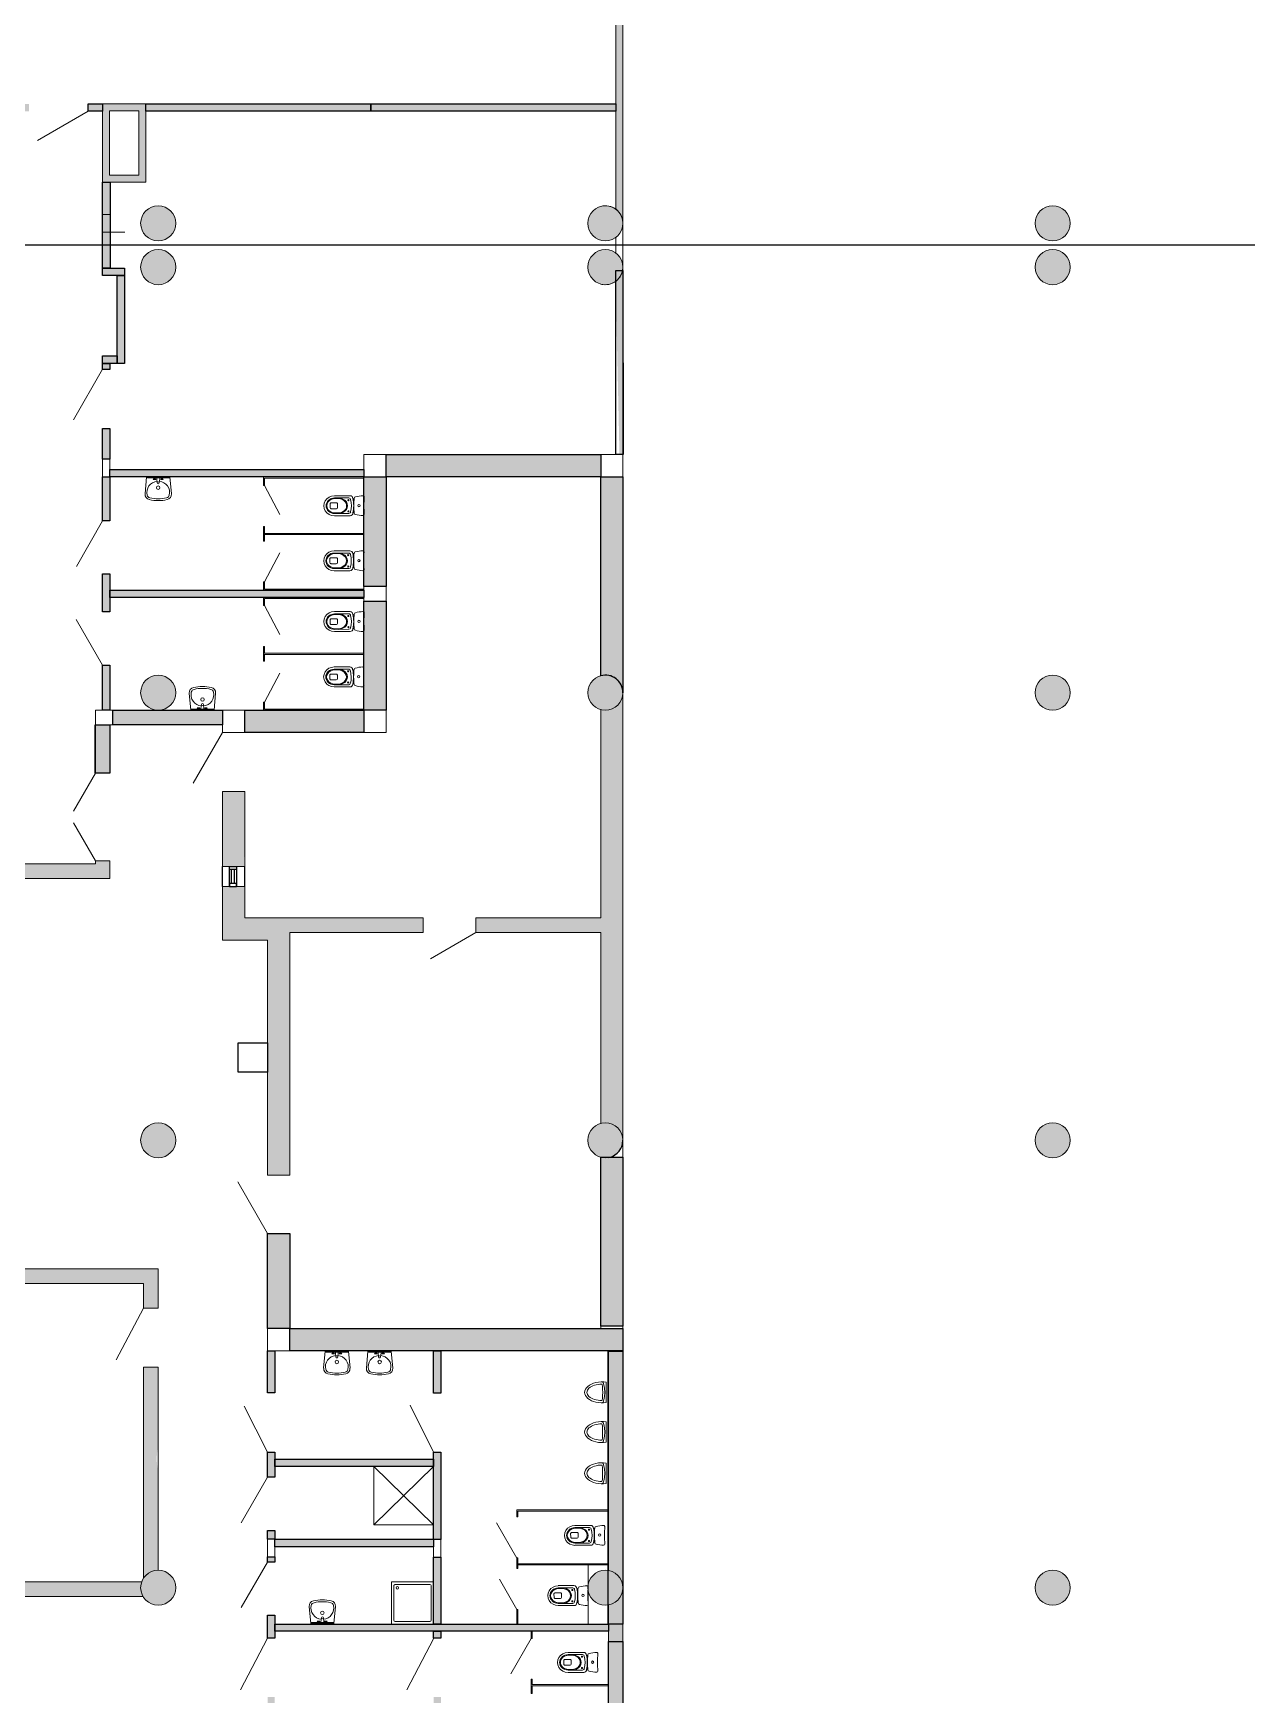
# Model space of a CAD drawing. Header units: millimetres. Extents: x 72919 to 485785, y -53256 to 338519.
# Drawn here: x 168133 to 188890, y 144661 to 173064 of the extents above; entities that cross this region are included whole.
import ezdxf

# ---------------------------------------------------------------- set-up
doc = ezdxf.new("R2010")
doc.units = ezdxf.units.MM
doc.linetypes.add('CONTI', pattern=[0])
doc.layers.add('1', color=7, linetype='Continuous')
for name, color, linetype, lineweight in [('door', 177, 'Continuous', 9), ('equipments', 137, 'CONTI', 20), ('wall', 5, 'Continuous', 40)]:
    doc.layers.add(name, color=color, linetype=linetype, lineweight=lineweight)

# ---------------------------------------------------------------- blocks, each defined once
blk = doc.blocks.new('пренпее')
at = {"layer": 'equipments'}
for p, q in [((-370214, -1782523), (-370482, -1782523)), ((-370214, -1782561), (-370462, -1782561)), ((-370229, -1782571), (-370278, -1782571)), ((-370214, -1782827), (-370463, -1782826)), ((-370229, -1782817), (-370278, -1782817)), ((-370269, -1782724), (-370269, -1782664)), ((-370249, -1782644), (-370160, -1782644)), ((-370249, -1782744), (-370161, -1782744)), ((-370141, -1782724), (-370140, -1782664)), ((-370214, -1782864), (-370483, -1782864))]:
    blk.add_line(p, q, dxfattribs=at)
for centre, radius in [((-370635, -1782690), 20), ((-370454, -1782790), 10), ((-370453, -1782597), 10)]:
    blk.add_circle(centre, radius, dxfattribs=at)
for centre, radius, start, end in [((-373897, -1782689), 3177, 357.2325, 2.6453), ((-370703, -1782543), 20, 89.9389, 179.9389), ((-370721, -1783066), 543, 74.2418, 88.1438), ((-370577, -1782566), 23.8, 8.4054, 81.4725), ((-371863, -1782691), 1316, 354.2712, 5.6067), ((-370541, -1782564), 12.3, 173.1661, 332.2117), ((-369976, -1782694), 568, 167.4216, 192.454), ((-370482, -1782571), 47.9, 89.9389, 179.1236), ((-370462, -1782591), 30, 89.9389, 179.9389), ((-370704, -1782843), 20, 179.9389, 269.9389), ((-370720, -1782320), 543, 271.7341, 285.6361), ((-370577, -1782819), 23.8, 278.4054, 351.4725), ((-370542, -1782821), 12.2, 24.5514, 187.3037), ((-370483, -1782816), 47.9, 179.9389, 269.9389), ((-370097, -1782694), 408, 165.0277, 194.8502), ((-370463, -1782796), 30, 179.9389, 269.9389), ((-370249, -1782664), 20, 89.9389, 179.9389), ((-370249, -1782724), 20, 179.9389, 269.9389), ((-370161, -1782724), 20, 269.9389, 359.9389), ((-370160, -1782664), 20, 359.9389, 89.9389)]:
    blk.add_arc(centre, radius, start, end, dxfattribs=at)
for centre, major_axis, ratio, start_param, end_param in [((-370282, -1782694), (158, 0), 0.838996, 1.570796, 4.712389), ((-370278, -1782694), (146, 0), 0.838114, 1.570796, 4.712389), ((-370229, -1782694), (146, 0), 0.838114, 4.712389, 7.853982), ((-370214, -1782694), (180, 0), 0.945693, 4.712389, 7.853982), ((-370214, -1782694), (143, 0), 0.925942, -1.570796, 1.570796)]:
    blk.add_ellipse(centre, major_axis=major_axis, ratio=ratio, start_param=start_param, end_param=end_param, dxfattribs=at)
blk = doc.blocks.new('цукенгш')
at = {"layer": 'equipments'}
for p, q in [((-371910, -1780247), (-371910, -1780840)), ((-371295, -1780226), (-371888, -1780226)), ((-371274, -1780840), (-371274, -1780247)), ((-371888, -1780861), (-371295, -1780861))]:
    blk.add_line(p, q, dxfattribs=at)
blk.add_lwpolyline([(-371952, -1780184), (-371952, -1780904), (-371232, -1780904), (-371232, -1780184)], close=True, dxfattribs=at)
blk.add_circle((-371334, -1780802), 21.2, dxfattribs=at)
for centre, start, end in [((-371888, -1780247), 90.0001, 180.0001), ((-371295, -1780247), 0.0001, 90.0001), ((-371888, -1780840), 180.0001, 270.0001), ((-371295, -1780840), 270.0001, 0.0001)]:
    blk.add_arc(centre, 21.2, start, end, dxfattribs=at)
blk = doc.blocks.new('A$C232F247D')
at = {"lineweight": 0, "extrusion": (-7.70758e-17, -5.61416e-17, -1)}
blk.add_line((3, 173), (3, -176), dxfattribs=at)
for major_axis, ratio, start_param, end_param in [((296, 0), 0.607083, 1.317881, 4.965305), ((257, 0), 0.54742, 1.570796, 4.712389)]:
    blk.add_ellipse((-71, -2), major_axis=major_axis, ratio=ratio, start_param=start_param, end_param=end_param, dxfattribs=at)
at = {"lineweight": 0}
for major_axis, ratio in [((0, 180), 0.270009), ((0, 143), 0.084246)]:
    blk.add_ellipse((-71, -2), major_axis=major_axis, ratio=ratio, start_param=3.141593, end_param=6.283185, dxfattribs=at)
blk = doc.blocks.new('ваааа')
at = {"layer": 'equipments'}
for p, q in [((-369642, -1782120), (-369672, -1782444)), ((-369201, -1782120), (-369642, -1782120)), ((-369621, -1782139), (-369642, -1782120)), ((-369221, -1782139), (-369201, -1782120)), ((-369201, -1782120), (-369171, -1782444)), ((-369450, -1782139), (-369621, -1782139)), ((-369518, -1782170), (-369493, -1782145)), ((-369518, -1782170), (-369468, -1782170)), ((-369468, -1782170), (-369493, -1782145)), ((-369450, -1782139), (-369450, -1782154)), ((-369421, -1782139), (-369450, -1782139)), ((-369450, -1782154), (-369439, -1782231)), ((-369421, -1782139), (-369393, -1782139)), ((-369393, -1782154), (-369402, -1782231)), ((-369393, -1782139), (-369221, -1782139)), ((-369393, -1782139), (-369393, -1782154)), ((-369378, -1782170), (-369353, -1782145)), ((-369328, -1782170), (-369378, -1782170)), ((-369328, -1782170), (-369353, -1782145))]:
    blk.add_line(p, q, dxfattribs=at)
blk.add_circle((-369421, -1782231), 18.6, dxfattribs=at)
for centre, radius, start, end in [((-369572, -1782453), 100, 174.8668, 259.4494), ((-369425, -1782416), 213, 94.8865, 193.5636), ((-369421, -1782326), 33.3, 89.9999, 269.9999), ((-369421, -1782326), 33.3, 269.9999, 89.9999), ((-369418, -1782416), 213, 346.4205, 84.8429), ((-369271, -1782453), 100, 280.5504, 5.133), ((-369568, -1782454), 65, 190.4709, 259.3154), ((-369421, -1781831), 740, 256.7936, 269.992), ((-369418, -1781846), 691, 256.4574, 269.7643), ((-369424, -1781846), 691, 270.2355, 283.5424), ((-369421, -1781831), 740, 270.0079, 283.2062), ((-369274, -1782454), 65, 280.6844, 349.5289)]:
    blk.add_arc(centre, radius, start, end, dxfattribs=at)

msp = doc.modelspace()

# ---------------------------------------------------------------- hatches: boundary and pattern name
at = {"ltscale": 500, "true_color": 0x000000}
h = msp.add_hatch(color=18, dxfattribs=at)
h.dxf.hatch_style = 1
h.paths.add_polyline_path([(174421.23757, 174589.89857), (174421.23757, 174464.89857), (177920.43379, 174464.89857), (177920.43379, 174589.89857)])
h.paths.add_polyline_path([(185570.43379, 174464.89857), (185570.43379, 176789.99944, -0.1078592265), (185445.43379, 176817.28164), (185445.43379, 174589.89857), (177920.43379, 174589.89857), (177920.43379, 174464.89857), (178095.43379, 174464.89857), (178095.43379, 170058.6693, -0.2415313611), (178220.43379, 169814.99944), (178220.43379, 174464.89857)])
h = msp.add_hatch(color=18, dxfattribs=at)
h.dxf.hatch_style = 1
h.paths.add_polyline_path([(167120.43379, 171854.99944), (168060.43379, 171854.99944), (168060.43379, 171729.99944), (167120.43379, 171729.99944)])
h.paths.add_polyline_path([(169070.43379, 171854.99944), (169320.43379, 171854.99944), (169320.43379, 171729.99944), (169070.43379, 171729.99944)])
h.paths.add_polyline_path([(170060.69529, 171854.99944), (173910.37406, 171854.99944), (173910.37406, 171729.99944), (170060.69529, 171729.99944)])
h.paths.add_polyline_path([(173910.37406, 171854.37183), (178095.43379, 171854.37183), (178095.43379, 171729.99944), (173910.37406, 171729.99944)])
h = msp.add_hatch(color=18, dxfattribs=at)
h.dxf.hatch_style = 1
h.paths.add_polyline_path([(170060.43379, 171854.99944), (170060.43379, 170514.99944), (169320.43379, 170514.99944), (169320.43379, 171854.99944)])
h.paths.add_polyline_path([(169440.43379, 170634.99944), (169440.43379, 171734.99944), (169940.43379, 171734.99944), (169940.43379, 170634.99944)], flags=16)
h = msp.add_hatch(color=18, dxfattribs=at)
h.dxf.hatch_style = 1
h.paths.add_polyline_path([(169320.43379, 170514.99944), (169450.43379, 170514.99944), (169450.43379, 169049.99944), (169320.43379, 169049.99944)])
h = msp.add_hatch(color=18, dxfattribs=at)
h.dxf.hatch_style = 1
edge = h.paths.add_edge_path()
edge.add_arc((170270.43379, 169814.99944), 300, 9, 369)
h = msp.add_hatch(color=18, dxfattribs=at)
h.dxf.hatch_style = 1
edge = h.paths.add_edge_path()
edge.add_arc((177920.43379, 169814.99944), 300, 9, 369)
h = msp.add_hatch(color=18, dxfattribs=at)
h.dxf.hatch_style = 1
edge = h.paths.add_edge_path()
edge.add_arc((185570.43379, 169814.99944), 300, 9, 369)
h = msp.add_hatch(color=18, dxfattribs=at)
h.dxf.hatch_style = 1
edge = h.paths.add_edge_path()
edge.add_arc((170270.43379, 169064.99944), 300, 9, 369)
h = msp.add_hatch(color=18, dxfattribs=at)
h.dxf.hatch_style = 1
edge = h.paths.add_edge_path()
edge.add_arc((177920.43379, 169064.99944), 300, 9, 369)
h = msp.add_hatch(color=18, dxfattribs=at)
h.dxf.hatch_style = 1
edge = h.paths.add_edge_path()
edge.add_arc((185570.43379, 169064.99944), 300, 9, 369)
h = msp.add_hatch(color=18, dxfattribs=at)
h.dxf.hatch_style = 1
h.paths.add_polyline_path([(169320.43379, 169049.99944), (169695.43379, 169049.99944), (169695.43379, 168919.99944), (169320.43379, 168919.99944)])
h.paths.add_polyline_path([(169570.43379, 168919.99944), (169695.43379, 168919.99944), (169695.43379, 167419.99944), (169570.43379, 167419.99944)])
h.paths.add_polyline_path([(169320.43379, 167549.99944), (169570.43379, 167549.99944), (169570.43379, 167419.99944), (169320.43379, 167419.99944)])
h.paths.add_polyline_path([(169320.43379, 167419.99944), (169445.43379, 167419.99944), (169445.43379, 167314.99944), (169320.43379, 167314.99944)])
h = msp.add_hatch(color=18, dxfattribs=at)
h.dxf.hatch_style = 1
h.paths.add_polyline_path([(178214.46564, 169005.4573), (178225.77432, 165859.99944), (178160.60405, 165859.99944), (178090.09325, 169005.4573)])
h = msp.add_hatch(color=18, dxfattribs=at)
h.dxf.hatch_style = 1
h.paths.add_polyline_path([(169320.43379, 166304.99944), (169446.0614, 166304.99944), (169446.0614, 165779.73728), (169320.43379, 165779.73728)])
h = msp.add_hatch(color=18, dxfattribs=at)
h.dxf.hatch_style = 1
h.paths.add_polyline_path([(169194.91078, 161240.00539), (169445.43379, 161240.00539), (169445.43379, 160416.60415), (169194.91078, 160416.60415)])
h.paths.add_polyline_path([(174170.43294, 165859.99944), (177840.43294, 165859.99944), (177840.43294, 165479.99811), (174170.43294, 165479.99811)])
edge = h.paths.add_edge_path()
edge.add_line((177840.43379, 165479.99944), (178220.43294, 165479.99944))
edge.add_line((178220.43294, 165479.99944), (178220.43379, 161789.99951))
edge.add_arc((177920.43379, 161789.99944), 300, 0.000013156, 105.466009953)
edge.add_line((177840.43379, 162079.13609), (177840.43294, 165479.99944))
h = msp.add_hatch(color=18, dxfattribs=at)
h.dxf.hatch_style = 1
h.paths.add_polyline_path([(169318.70786, 165480.00305), (169443.70731, 165479.74155), (169445.43379, 164729.99944), (169320.43379, 164729.99944)])
h.paths.add_polyline_path([(169320.43379, 163819.99944), (169445.43379, 163819.99944), (169445.43379, 163169.99944), (169320.43379, 163169.99944)])
h.paths.add_polyline_path([(169320.43379, 162259.99944), (169445.43379, 162259.99944), (169445.43379, 161490.00484), (169320.43379, 161490.00484)])
h.paths.add_polyline_path([(169445.43379, 163544.99944), (173790.43379, 163544.99944), (173790.43379, 163419.99944), (169445.43379, 163419.99944)])
h.paths.add_polyline_path([(169445.43294, 165604.99944), (173790.43294, 165604.99944), (173790.43379, 165480.12955), (169445.45979, 165479.86933)])
h = msp.add_hatch(color=18, dxfattribs=at)
h.dxf.hatch_style = 1
h.paths.add_polyline_path([(171750.6571, 161489.39324), (173790.43379, 161489.39324), (173790.43379, 161110.00029), (171750.6571, 161110.00029)])
h.paths.add_polyline_path([(173790.74629, 163357.49944), (174170.43379, 163357.49944), (174170.43379, 161490.00078), (173790.74629, 161490.00078)])
h.paths.add_polyline_path([(173790.17206, 165480.12954), (174170.12129, 165480.12954), (174170.12129, 163607.49944), (173790.17206, 163607.49944)])
h = msp.add_hatch(color=18, dxfattribs=at)
h.dxf.hatch_style = 1
edge = h.paths.add_edge_path()
edge.add_arc((170270.43379, 161789.99944), 300, 9, 369)
h = msp.add_hatch(color=18, dxfattribs=at)
h.dxf.hatch_style = 1
edge = h.paths.add_edge_path()
edge.add_arc((177920.43379, 161789.99944), 300, 9, 369)
h = msp.add_hatch(color=18, dxfattribs=at)
h.dxf.hatch_style = 1
edge = h.paths.add_edge_path()
edge.add_arc((185570.43379, 161789.99944), 300, 9, 369)
h = msp.add_hatch(color=18, dxfattribs=at)
h.dxf.hatch_style = 1
edge = h.paths.add_edge_path()
edge.add_arc((177920.43379, 161789.99944), 300, 254.533990047, 360, ccw=False)
edge.add_line((177840.43379, 161500.8628), (177840.43379, 157939.99944))
edge.add_line((177840.43379, 157939.99944), (175705.43379, 157939.99944))
edge.add_line((175705.43379, 157939.99944), (175705.43379, 157689.99944))
edge.add_line((175705.43379, 157689.99944), (177840.43379, 157689.99944))
edge.add_line((177840.43379, 157689.99944), (177840.43379, 154429.13609))
edge.add_arc((177920.43379, 154139.99944), 300, 0, 105.466009953, ccw=False)
edge.add_line((178220.43379, 154139.99944), (178220.43379, 161789.99944))
h = msp.add_hatch(color=18, dxfattribs=at)
h.dxf.hatch_style = 1
h.paths.add_polyline_path([(171359.76261, 158820.02567), (171370.43153, 160100.00029), (171750.43153, 160099.99944), (171739.76261, 158820.02566)])
h = msp.add_hatch(color=18, dxfattribs=at)
h.dxf.hatch_style = 1
h.paths.add_polyline_path([(167120.43379, 158866.30536), (169195.43379, 158866.31387), (169195.43379, 158916.60518), (169445.43379, 158916.60434), (169445.43379, 158616.3149), (167978.84003, 158616.3149), (167978.84003, 157916.3067), (167728.95165, 157916.3067), (167728.95165, 158616.32729), (167120.43379, 158616.3149)])
h = msp.add_hatch(color=18, dxfattribs=at)
h.dxf.hatch_style = 1
h.paths.add_polyline_path([(174805.43412, 157939.99944), (172650.42672, 157939.99944), (171750.42672, 157939.99944), (171750.42792, 158480.0006), (171370.42792, 158480.00145), (171370.42587, 157559.99944), (172140.43379, 157559.99944), (172140.43379, 153544.53526), (172520.43379, 153544.53526), (172520.43379, 157689.99944), (174805.43412, 157689.99944)])
h = msp.add_hatch(color=18, dxfattribs=at)
h.dxf.hatch_style = 1
edge = h.paths.add_edge_path()
edge.add_arc((170270.43379, 154139.99944), 300, 9, 369)
h = msp.add_hatch(color=18, dxfattribs=at)
h.dxf.hatch_style = 1
edge = h.paths.add_edge_path()
edge.add_arc((177920.43379, 154139.99944), 300, 9, 369)
h = msp.add_hatch(color=18, dxfattribs=at)
h.dxf.hatch_style = 1
edge = h.paths.add_edge_path()
edge.add_arc((185570.43379, 154139.99944), 300, 9, 369)
h = msp.add_hatch(color=18, dxfattribs=at)
h.dxf.hatch_style = 1
h.paths.add_polyline_path([(172140.43379, 152544.53526), (172520.43379, 152544.53526), (172520.43379, 150919.99944), (172140.43379, 150919.99944)])
h.paths.add_polyline_path([(177840.43379, 153850.8628), (178220.43379, 153850.8628), (178220.43379, 150959.16411), (177840.43379, 150959.16411)])
h = msp.add_hatch(color=18, dxfattribs=at)
h.dxf.hatch_style = 1
edge = h.paths.add_edge_path()
edge.add_line((170270.43379, 151939.90672), (162319.09166, 151939.90672))
edge.add_line((162319.09166, 151939.90672), (162319.09166, 151559.90672))
edge.add_line((162319.09166, 151559.90672), (167120.4354, 151559.90538))
edge.add_line((167120.4354, 151559.90538), (167120.4354, 149339.99945))
edge.add_line((167120.4354, 149339.99945), (162570.43381, 149339.99945))
edge.add_line((162570.43381, 149339.99945), (162570.43381, 149404.99945))
edge.add_line((162570.43381, 149404.99945), (162320.43381, 149404.99929))
edge.add_line((162320.43381, 149404.99929), (162320.43381, 149024.99962))
edge.add_line((162320.43381, 149024.99962), (162570.43381, 149024.99936))
edge.add_line((162570.43381, 149024.99936), (162570.43381, 149089.99945))
edge.add_line((162570.43381, 149089.99945), (167120.4354, 149089.99945))
edge.add_line((167120.4354, 149089.99945), (167120.4354, 146340.00032))
edge.add_line((167120.4354, 146340.00032), (167640.11705, 146340.00032))
edge.add_line((167640.11705, 146340.00032), (167640.11696, 146189.99944))
edge.add_line((167640.11696, 146189.99944), (167760.11696, 146189.99944))
edge.add_line((167760.11696, 146189.99944), (167760.11696, 146340.00032))
edge.add_line((167760.11696, 146340.00032), (170009.15207, 146340.00032))
edge.add_arc((170283.18875, 146490.77169), 312.77485, 161.600458048, 208.819012108, ccw=False)
edge.add_line((169986.40341, 146589.4964), (167500.4354, 146589.49657))
edge.add_line((167500.4354, 146589.49657), (167500.4354, 151689.90672))
edge.add_line((167500.4354, 151689.90672), (170020.43379, 151689.90672))
edge.add_line((170020.43379, 151689.90672), (170020.43379, 151269.80373))
edge.add_line((170020.43379, 151269.80373), (170270.43379, 151269.80373))
edge.add_line((170270.43379, 151269.80373), (170270.43379, 151939.90672))
h = msp.add_hatch(color=18, dxfattribs=at)
h.dxf.hatch_style = 1
h.paths.add_polyline_path([(172520.43379, 150919.99944), (178220.43379, 150919.99944), (178220.43379, 150539.99944), (172520.43379, 150539.99944)])
h = msp.add_hatch(color=18, dxfattribs=at)
h.dxf.hatch_style = 1
h.paths.add_polyline_path([(172140.43379, 150539.99944), (172265.43379, 150539.99944), (172265.43379, 149819.99944), (172140.43379, 149819.99944)])
h.paths.add_polyline_path([(172140.43379, 148809.99944), (172265.43379, 148809.99944), (172265.43379, 148379.99944), (172140.43379, 148379.99944)])
h.paths.add_polyline_path([(172140.43379, 147469.99944), (172265.11998, 147469.99944), (172265.11998, 147319.73827), (172140.43379, 147319.73827)])
h.paths.add_polyline_path([(172140.43379, 147019.99846), (172265.43379, 147019.99846), (172265.43379, 146929.99944), (172140.43379, 146929.99944)])
h.paths.add_polyline_path([(172140.43379, 146019.99944), (172265.43379, 146019.99944), (172265.43379, 145629.99944), (172140.43379, 145629.99944)])
h.paths.add_polyline_path([(172140.43379, 144619.99944), (172265.43379, 144619.99944), (172265.43379, 143899.99944), (172140.43379, 143899.99944)])
h = msp.add_hatch(color=18, dxfattribs=at)
h.dxf.hatch_style = 1
h.paths.add_polyline_path([(174980.43379, 150540.36124), (175105.43379, 150540.36124), (175105.43379, 149814.99944), (174980.43379, 149814.99944)])
h.paths.add_polyline_path([(172265.43379, 148689.99944), (174980.43379, 148689.99944), (174980.43379, 148564.99944), (172265.43379, 148564.99944)])
h.paths.add_polyline_path([(174980.43379, 148804.99944), (175105.43379, 148804.99944), (175105.43379, 147314.73794), (174980.43379, 147314.73794)])
h.paths.add_polyline_path([(172265.11998, 147319.73827), (174980.17228, 147319.73827), (174980.17228, 147189.99944), (172265.11998, 147189.99944)])
h.paths.add_polyline_path([(174980.43379, 147014.99879), (175104.08323, 147014.99879), (175104.08323, 145869.87503), (174980.43379, 145869.87503)])
h.paths.add_polyline_path([(172265.43379, 145869.99944), (177970.43379, 145869.99944), (177970.43379, 145744.99944), (172265.43379, 145744.99944)])
h.paths.add_polyline_path([(174980.43379, 145744.99944), (175105.43379, 145744.99944), (175105.43379, 145629.99944), (174980.43379, 145629.99944)])
h.paths.add_polyline_path([(174980.43379, 144619.99944), (175106.0614, 144619.99944), (175106.0614, 143899.99944), (174980.43379, 143899.99944)])
h = msp.add_hatch(color=18, dxfattribs=at)
h.dxf.hatch_style = 1
edge = h.paths.add_edge_path()
edge.add_line((170270.43379, 150259.80373), (170020.43379, 150259.80373))
edge.add_line((170020.43379, 150259.80373), (170020.43379, 146655.83068))
edge.add_arc((170270.43379, 146489.99944), 300, 90, 146.442690238, ccw=False)
edge.add_line((170270.43379, 146789.99944), (170270.43379, 148484.21343))
edge.add_arc((171145.69528, 148693.77801), 900, 180, 193.464894027, ccw=False)
edge.add_arc((171145.69528, 148693.77801), 900, 166.535105973, 180, ccw=False)
edge.add_line((170270.43379, 148903.34259), (170270.43379, 150259.80373))
h = msp.add_hatch(color=18, dxfattribs=at)
h.dxf.hatch_style = 1
h.paths.add_polyline_path([(178220.43379, 150534.65928), (177969.4133, 150534.65928), (177969.4133, 146785.97412, -0.3669553915), (178220.43379, 146489.99944)])
h = msp.add_hatch(color=18, dxfattribs=at)
h.dxf.hatch_style = 1
edge = h.paths.add_edge_path()
edge.add_arc((170270.43379, 146489.99944), 300, 9, 369)
h = msp.add_hatch(color=18, dxfattribs=at)
h.dxf.hatch_style = 1
edge = h.paths.add_edge_path()
edge.add_arc((177920.43379, 146489.99944), 300, 0, 360)
h = msp.add_hatch(color=18, dxfattribs=at)
h.dxf.hatch_style = 1
edge = h.paths.add_edge_path()
edge.add_arc((185570.43379, 146489.99944), 300, 9, 369)
h = msp.add_hatch(color=18, dxfattribs=at)
h.dxf.hatch_style = 1
edge = h.paths.add_edge_path()
edge.add_arc((177920.43379, 146489.99944), 300, 279.396462875, 360)
edge.add_line((178220.43379, 146489.99944), (178220.43379, 144079.47709))
edge.add_line((178220.43379, 144079.47709), (177970.43379, 144079.47709))
edge.add_line((177970.43379, 144079.47709), (177969.4133, 146194.02477))
at = {"layer": '1', "ltscale": 500, "true_color": 0x000000}
h = msp.add_hatch(color=18, dxfattribs=at)
h.dxf.hatch_style = 1
edge = h.paths.add_edge_path()
edge.add_line((169494.91012, 161239.37778), (169494.91012, 161490.00484))
edge.add_line((169494.91012, 161490.00484), (171370.6571, 161490.00484))
edge.add_line((171370.6571, 161490.00484), (171370.6571, 161239.22399))
edge.add_line((171370.6571, 161239.22399), (169494.91012, 161239.37778))
edge.add_line((169494.91012, 161239.37778), (169494.91012, 161240.00484))

# ---------------------------------------------------------------- linework, layer by layer
at = {"color": 18, "ltscale": 500, "true_color": 0x000000}
for p, q in [((171370.42792, 158480.00145), (171370.42792, 158820.00145)), ((171750.42792, 158480.0006), (171750.28296, 158820.07283)), ((171524.74521, 158530.04777), (171524.82644, 158770.02566)), ((171574.74521, 158530.04777), (171574.82644, 158770.02566)), ((178120.70753, 153916.6378), (178153.56457, 153951.18727)), ((178153.56457, 153951.18727), (178183.72106, 153996.19467)), ((178183.72106, 153996.19467), (178200.53941, 154032.57115)), ((178200.53941, 154032.57115), (178213.86989, 154077.58748)), ((178213.86989, 154077.58748), (178220.43379, 154139.99944)), ((177969.4133, 153844.09494), (178004.20824, 153851.93375)), ((178004.20824, 153851.93375), (178039.27377, 153864.54154)), ((178039.27377, 153864.54154), (178083.17106, 153887.97448)), ((178083.17106, 153887.97448), (178120.70753, 153916.6378))]:
    msp.add_line(p, q, dxfattribs=at)
for points in [[(169070.43379, 171854.99944), (169320.43379, 171854.99944), (169320.43379, 171729.99944), (169070.43379, 171729.99944)], [(170060.69529, 171854.99944), (173910.37406, 171854.99944), (173910.37406, 171729.99944), (170060.69529, 171729.99944)], [(173910.37406, 171854.37183), (178095.43379, 171854.37183), (178095.43379, 171729.99944), (173910.37406, 171729.99944)], [(169320.43379, 170514.99944), (169450.43379, 170514.99944), (169450.43379, 169049.99944), (169320.43379, 169049.99944)], [(169320.43379, 169049.99944), (169695.43379, 169049.99944), (169695.43379, 168919.99944), (169320.43379, 168919.99944)], [(178219.80617, 169005.4573), (178225.77432, 165859.99944), (178095.43379, 165859.99944), (178095.43379, 169005.4573)], [(169570.43379, 168919.99944), (169695.43379, 168919.99944), (169695.43379, 167419.99944), (169570.43379, 167419.99944)], [(169320.43379, 167549.99944), (169570.43379, 167549.99944), (169570.43379, 167419.99944), (169320.43379, 167419.99944)], [(169320.43379, 167419.99944), (169445.43379, 167419.99944), (169445.43379, 167314.99944), (169320.43379, 167314.99944)], [(169320.43379, 166304.99944), (169446.0614, 166304.99944), (169446.0614, 165779.73728), (169320.43379, 165779.73728)], [(169445.43294, 165604.99944), (173790.43294, 165604.99944), (173790.43379, 165480.12955), (169445.45979, 165479.86933)], [(174170.43294, 165859.99944), (177840.43294, 165859.99944), (177840.43294, 165479.99811), (174170.43294, 165479.99811)], [(169318.70786, 165480.00305), (169443.70731, 165479.74155), (169445.43379, 164729.99944), (169320.43379, 164729.99944)], [(173790.17206, 165480.12954), (174170.12129, 165480.12954), (174170.12129, 163607.49944), (173790.17206, 163607.49944)], [(169320.43379, 163819.99944), (169445.43379, 163819.99944), (169445.43379, 163169.99944), (169320.43379, 163169.99944)], [(169445.43379, 163544.99944), (173790.43379, 163544.99944), (173790.43379, 163419.99944), (169445.43379, 163419.99944)], [(173790.74629, 163357.49944), (174170.43379, 163357.49944), (174170.43379, 161490.00078), (173790.74629, 161490.00078)], [(169320.43379, 162259.99944), (169445.43379, 162259.99944), (169445.43379, 161490.00484), (169320.43379, 161490.00484)], [(171750.6571, 161489.39324), (173790.43379, 161489.39324), (173790.43379, 161110.00029), (171750.6571, 161110.00029)], [(169194.91078, 161240.00539), (169445.43379, 161240.00539), (169445.43379, 160416.60415), (169194.91078, 160416.60415)], [(171609.76261, 158820.02566), (171609.76261, 158770.02566), (171489.76261, 158770.02566), (171489.76261, 158820.02566)], [(171609.76261, 158480.04777), (171609.76261, 158530.04777), (171489.76261, 158530.04777), (171489.76261, 158480.04777)], [(177840.43379, 153850.8628), (178220.43379, 153850.8628), (178220.43379, 150959.16411), (177840.43379, 150959.16411)], [(172140.43379, 152544.53526), (172520.43379, 152544.53526), (172520.43379, 150919.99944), (172140.43379, 150919.99944)], [(172520.43379, 150919.99944), (178220.43379, 150919.99944), (178220.43379, 150539.99944), (172520.43379, 150539.99944)], [(172140.43379, 150539.99944), (172265.43379, 150539.99944), (172265.43379, 149819.99944), (172140.43379, 149819.99944)], [(174980.43379, 150540.36124), (175105.43379, 150540.36124), (175105.43379, 149814.99944), (174980.43379, 149814.99944)], [(177969.4133, 150534.65928), (178220.43379, 150534.65928), (178220.43379, 145869.47775), (177969.4133, 145869.47775)], [(172140.43379, 148809.99944), (172265.43379, 148809.99944), (172265.43379, 148379.99944), (172140.43379, 148379.99944)], [(172265.43379, 148689.99944), (174980.43379, 148689.99944), (174980.43379, 148564.99944), (172265.43379, 148564.99944)], [(174980.43379, 148804.99944), (175105.43379, 148804.99944), (175105.43379, 147314.73794), (174980.43379, 147314.73794)], [(172140.43379, 147469.99944), (172265.11998, 147469.99944), (172265.11998, 147319.73827), (172140.43379, 147319.73827)], [(172265.11998, 147319.73827), (174980.17228, 147319.73827), (174980.17228, 147189.99944), (172265.11998, 147189.99944)], [(172140.43379, 147019.99846), (172265.43379, 147019.99846), (172265.43379, 146929.99944), (172140.43379, 146929.99944)], [(174980.43379, 147014.99879), (175104.08323, 147014.99879), (175104.08323, 145869.87503), (174980.43379, 145869.87503)], [(172140.43379, 146019.99944), (172265.43379, 146019.99944), (172265.43379, 145629.99944), (172140.43379, 145629.99944)], [(172265.43379, 145869.99944), (177970.43379, 145869.99944), (177970.43379, 145744.99944), (172265.43379, 145744.99944)], [(174980.43379, 145744.99944), (175105.43379, 145744.99944), (175105.43379, 145629.99944), (174980.43379, 145629.99944)], [(174980.43379, 145744.99944), (175105.43379, 145744.99944), (175105.43379, 145629.99944), (174980.43379, 145629.99944)], [(177970.43379, 145570.0001), (178220.43379, 145570.0001), (178220.43379, 144079.47709), (177970.43379, 144079.47709)]]:
    msp.add_lwpolyline(points, close=True, dxfattribs=at)
for points in [[(215774.00404, 169439.99944), (141171.728, 169439.99944)], [(215774.00404, 169439.99944), (141171.728, 169439.99944)], [(169494.91012, 161239.37778), (169494.91012, 161490.00484), (171370.6571, 161490.00484), (171370.6571, 161239.22399), (169494.91012, 161239.37778), (169494.91012, 161240.00484)], [(171489.95306, 158480.00119), (171489.97705, 158820.00145)], [(171609.71012, 158820.00145), (171609.68613, 158480.00092)], [(172140.43379, 155303.65773), (171640.43379, 155303.65773), (171640.43379, 155803.65773), (172140.43379, 155803.65773), (172140.43379, 155303.65773)]]:
    msp.add_lwpolyline(points, dxfattribs=at)
msp.add_lwpolyline([(177840.43379, 165479.99944), (178220.43294, 165479.99944), (178220.43379, 161789.99951, 0.4956757431), (177840.43379, 162079.13609), (177840.43294, 165479.99944)], format="xyb", dxfattribs=at)
at = {"layer": 'door', "ltscale": 100}
for p, q in [((169070.43379, 171729.99944), (168205.22757, 171228.58325)), ((169320.43226, 167319.56863), (168820.20456, 166453.67473)), ((169320.43379, 164729.99944), (168875.97786, 163947.40189)), ((169320.43379, 162259.99944), (168870.01306, 163039.17925)), ((172140.43379, 152544.53526), (171634.05177, 153428.60323)), ((170020.43379, 151269.80373), (169549.10105, 150387.84826))]:
    msp.add_line(p, q, dxfattribs=at)
at = {"layer": 'door', "linetype": 'ByBlock'}
for p, q in [((171371.00787, 161109.99944), (170871.00787, 160243.97404)), ((168820.43379, 159767.08509), (169195.43379, 160416.60415)), ((168820.43379, 159566.1232), (169195.43379, 158916.60415))]:
    msp.add_line(p, q, dxfattribs=at)
at = {"layer": 'door', "linetype": 'ByBlock', "ltscale": 100}
for p, q in [((175705.43379, 157689.99944), (174926.01092, 157239.99944)), ((172140.43379, 148809.99944), (171738.36221, 149595.19411)), ((174980.43379, 148804.99944), (174578.36221, 149610.19411)), ((172140.43379, 148379.99944), (171690.43379, 147600.57658)), ((172140.43379, 146929.99944), (171690.43379, 146150.57658)), ((172140.43379, 145630.68564), (171678.23726, 144743.90812)), ((174984.08323, 145629.68564), (174521.8867, 144742.90812))]:
    msp.add_line(p, q, dxfattribs=at)
at = {"layer": 'equipments'}
for p, q in [((172070.13499, 162581.97899), (172070.13499, 162327.84233)), ((173960.43862, 147564.99962), (174980.44165, 148565.00463)), ((174980.44165, 147564.99962), (173960.43862, 148565.00463)), ((173960.43862, 147564.99962), (173960.43862, 148564.99962)), ((173960.44884, 148565.00463), (173960.44884, 147564.99962)), ((174980.43654, 147564.99962), (174980.43654, 148564.99962)), ((174980.44165, 148565.00463), (174980.44165, 147564.99962)), ((174980.44165, 147564.99962), (173960.43862, 147564.99962)), ((176055.77987, 147600.94206), (176405.20798, 146995.71483)), ((176404.08323, 146817.58067), (176404.08323, 147000.34135)), ((177970.43379, 146900.19835), (176404.08323, 146900.19835)), ((177970.43379, 146880.19835), (176404.08323, 146880.19835)), ((176107.15529, 146634.89719), (176404.08323, 146118.72446)), ((176404.08323, 145869.87503), (176404.08323, 146118.72446)), ((176649.32216, 145749.87503), (176649.32216, 145623.83747)), ((176649.32216, 145623.83747), (176300.89406, 145018.61024)), ((176649.32216, 144924.98126), (176649.32216, 144683.81458))]:
    msp.add_line(p, q, dxfattribs=at)
for points in [[(173790.13765, 165479.4025), (172070.13499, 165479.4025), (172070.13499, 165331.97899)], [(172090.13499, 165331.97899), (172070.13499, 165331.97899)], [(173790.13765, 164514.47899), (173790.13765, 165459.4025), (172090.13499, 165459.4025), (172090.13499, 165331.97899)], [(172090.13499, 165331.97899), (172353.70252, 164836.27414)], [(172090.13499, 164631.97899), (172070.13499, 164631.97899)], [(172090.13499, 164494.47899), (172090.13499, 164383.36278), (172070.13499, 164383.36278), (172070.13499, 164631.97899)], [(173790.13765, 164514.47899), (172070.13499, 164514.47899)], [(172070.13499, 164494.47899), (173790.13765, 164494.47899)], [(172090.13499, 164631.97899), (172090.13499, 164514.47899)], [(172090.13499, 163677.84233), (172090.13499, 163559.47899), (173790.13765, 163559.47899), (173790.13765, 164494.47899)], [(172090.13499, 163683.36278), (172353.70252, 164179.06763)], [(172070.13499, 163683.36278), (172070.13499, 163544.99944), (173790.13765, 163544.99944)], [(172090.13499, 163683.36278), (172070.13499, 163683.36278)], [(173790.13765, 163419.47899), (172070.13499, 163419.47899), (172070.13499, 163281.97899)], [(173790.13765, 162464.47899), (173790.13765, 163399.47899), (172090.13499, 163399.47899), (172090.13499, 163281.97899)], [(172090.13499, 163281.97899), (172070.13499, 163281.97899)], [(172090.13499, 163281.97899), (172353.70252, 162786.27414)], [(172090.13499, 162581.97899), (172070.13499, 162581.97899)], [(172090.13499, 162581.97899), (172090.13499, 162464.47899)], [(173790.13765, 162464.47899), (172070.13499, 162464.47899)], [(172070.13499, 162444.47899), (173790.13765, 162444.47899)], [(172090.13499, 162327.84233), (172070.13499, 162327.84233)], [(172090.13499, 162444.47899), (172090.13499, 162327.84233)], [(172090.13499, 161627.84233), (172090.13499, 161509.47899), (173790.13765, 161509.47899), (173790.13765, 162444.47899)], [(172090.13499, 161627.84233), (172353.70252, 162123.54718)], [(172070.13499, 161627.84233), (172070.13499, 161489.47899), (173790.13765, 161489.47899)], [(172090.13499, 161627.84233), (172070.13499, 161627.84233)], [(177970.43379, 147820.19835), (176404.08323, 147820.19835), (176404.08323, 147699.62645)], [(177623.80962, 146880.19835), (177623.80962, 145869.87503)]]:
    msp.add_lwpolyline(points, dxfattribs=at)
for points in [[(177970.43379, 147800.19835), (176424.08323, 147800.19835), (176424.08323, 147700.19835, 0.0142944737), (176404.08323, 147699.62645)], [(176404.08323, 147000.77024, 0.0142944737), (176424.08323, 147000.19835), (176424.08323, 146900.19835)], [(176424.08323, 146880.19835), (176424.08323, 146818.15256, 0.0142944737), (176404.08323, 146817.58067)], [(176404.08323, 146118.72446, 0.0142944737), (176424.08323, 146118.15256), (176424.08323, 145869.87503)], [(176669.32216, 145749.87503), (176669.32216, 145624.40937, 0.0142944737), (176649.32216, 145623.83747)], [(176649.32216, 144924.98126, 0.0142944737), (176669.32216, 144924.40937), (176669.32216, 144834.87503), (177969.4133, 144834.87503)], [(177969.4133, 144814.87503), (176669.32216, 144814.87503), (176669.32216, 144684.38647, 0.0142944737), (176649.32216, 144683.81458)]]:
    msp.add_lwpolyline(points, format="xyb", dxfattribs=at)
at = {"layer": 'wall', "color": 18, "lineweight": 18, "ltscale": 0.007407, "true_color": 0x000000}
for p, q in [((178220.43379, 165859.99944), (178220.43379, 174464.89857)), ((169070.43379, 171854.99944), (169320.43379, 171854.99944)), ((169070.43379, 171729.99944), (169070.43379, 171854.99944)), ((169320.43379, 171854.99944), (169320.43379, 171729.99944)), ((169320.43379, 171729.99944), (169070.43379, 171729.99944)), ((169320.43379, 170514.99944), (169320.43379, 169964.99944)), ((169450.43379, 170514.99944), (169320.43379, 170514.99944)), ((169450.43379, 169964.99944), (169450.43379, 170514.99944)), ((169450.43379, 169049.99944), (169450.43379, 170514.99944)), ((169320.43379, 169964.99944), (169450.43379, 169964.99944)), ((169320.43379, 168919.99944), (169320.43379, 169964.99944)), ((169320.43379, 169664.99944), (169700.43379, 169664.99944)), ((169695.43379, 169049.99944), (169450.43379, 169049.99944)), ((169695.43379, 169049.99944), (169695.43379, 167740.67484)), ((169570.43379, 168919.99944), (169320.43379, 168919.99944)), ((169570.43379, 167549.99944), (169570.43379, 168919.99944)), ((169695.43379, 167419.99944), (169695.43379, 168919.99944)), ((169320.43379, 167314.99944), (169320.43379, 167549.99944)), ((169320.43379, 167549.99944), (169570.43379, 167549.99944)), ((169445.43379, 167314.99944), (169320.43379, 167314.99944)), ((169445.43379, 167419.99944), (169695.43379, 167419.99944)), ((169445.43379, 167314.99944), (169445.43379, 167419.99944)), ((169320.43379, 165479.99944), (169320.43379, 166304.99944)), ((169320.43379, 166304.99944), (169445.43379, 166304.99944)), ((169445.43379, 165604.99944), (169445.43379, 166304.99944)), ((173790.43379, 165604.99944), (169445.43379, 165604.99944)), ((173790.43379, 161489.99944), (173790.43379, 165859.99944)), ((178220.43379, 165859.99944), (173790.43379, 165859.99944)), ((178220.43379, 165859.99944), (178220.43379, 138839.99907)), ((178220.43379, 146489.99944), (178220.43379, 165859.99944)), ((173790.43379, 165479.99944), (169320.43379, 165479.99944)), ((169320.43379, 164729.99944), (169320.43379, 165479.99944)), ((169320.43379, 165479.73794), (169445.43379, 165479.73794)), ((169445.43379, 165479.99944), (169445.43379, 164729.99944)), ((177840.43379, 165479.99944), (174170.43379, 165479.99944)), ((174170.43379, 165479.99944), (174170.43379, 161109.99944)), ((177840.43379, 162079.13609), (177840.43379, 165479.99944)), ((169445.43379, 164729.99944), (169320.43379, 164729.99944)), ((169320.43379, 163169.99944), (169320.43379, 163819.99944)), ((169320.43379, 163819.99944), (169445.43379, 163819.99944)), ((169445.43379, 163819.99944), (169445.43379, 163544.99944)), ((169445.43379, 163544.99944), (173790.43379, 163544.99944)), ((173790.43379, 163419.99944), (169445.43379, 163419.99944)), ((169445.43379, 163419.99944), (169445.43379, 163169.99944)), ((169445.43379, 163169.99944), (169320.43379, 163169.99944)), ((169320.43379, 161490.00484), (169320.43379, 162259.99944)), ((169320.43379, 162259.99944), (169445.43379, 162259.99944)), ((169445.43379, 162259.99944), (169445.43379, 161490.00484)), ((171370.43463, 161490.00484), (169195.43379, 161490.00484)), ((171370.43463, 161490.00484), (173790.43379, 161489.99944)), ((177840.43379, 161500.8628), (177840.43379, 157939.99944)), ((171370.43408, 161240.00484), (169445.43379, 161240.00484)), ((169445.43379, 161240.00484), (169445.43379, 160416.60415)), ((171370.43379, 161110.00569), (171370.43408, 161240.00484)), ((174170.43379, 161109.99944), (171370.43379, 161110.00569)), ((169445.43379, 160416.60415), (169195.43379, 160416.60415)), ((169195.43379, 158916.60434), (169445.43379, 158916.60434)), ((169445.43379, 158616.3149), (169445.43379, 158916.60434)), ((171489.97706, 158820.02566), (171371.00829, 158820.00411)), ((167978.84003, 158616.29699), (169445.43379, 158616.3149)), ((171370.42792, 158480.00145), (171370.42587, 157559.99944)), ((171750.42792, 158480.0006), (171370.42792, 158480.00145)), ((171750.42672, 157939.99944), (171750.42792, 158480.0006)), ((174805.43412, 157939.99944), (171750.42672, 157939.99944)), ((174805.43412, 157689.99944), (174805.43412, 157939.99944)), ((177840.43379, 157939.99944), (175705.43379, 157939.99944)), ((175705.43379, 157939.99944), (175705.43379, 157689.99944)), ((174805.43412, 157689.99944), (172520.43379, 157689.99944)), ((172520.43379, 153544.53526), (172520.43379, 157689.99944)), ((177840.43379, 157689.99944), (175705.43379, 157689.99944)), ((177840.43379, 157689.99944), (177840.43379, 154429.13609)), ((171370.42587, 157559.99944), (172140.43379, 157559.99944)), ((172140.43379, 157559.99944), (172140.43379, 153544.53526)), ((177840.43379, 153850.8628), (177840.43379, 150919.99944)), ((172140.43379, 153544.53526), (172520.43379, 153544.53526)), ((172520.43379, 152544.53526), (172140.43379, 152544.53526)), ((172140.43379, 152544.53526), (172140.43379, 150539.99944)), ((172520.43379, 150919.99944), (172520.43379, 152544.53526)), ((170020.43379, 151689.90672), (167500.4354, 151689.90672)), ((177840.43379, 150919.99944), (172520.43379, 150919.99944)), ((172140.43379, 150539.99944), (178220.43379, 150539.99944)), ((172140.43379, 149819.99944), (172140.43379, 150539.99944)), ((172265.43379, 150539.99944), (172265.43379, 149819.99944)), ((177970.43379, 150539.99944), (177970.43379, 146785.80343)), ((170020.43379, 150259.80373), (170270.43379, 150259.80373)), ((172140.43379, 149819.99944), (172265.43379, 149819.99944)), ((172140.43379, 148809.99944), (172265.43379, 148809.99944)), ((172265.43379, 148689.99944), (174980.43379, 148689.99944)), ((172265.43379, 148564.99944), (174980.43379, 148564.99944)), ((174980.43379, 148689.99944), (174980.43379, 148804.99944)), ((174980.43379, 148804.99944), (175105.43379, 148804.99944)), ((174980.43379, 147314.99944), (174980.43379, 148564.99944)), ((175105.43379, 148804.99944), (175105.43379, 145869.99944)), ((172140.43379, 148379.99944), (172265.43379, 148379.99944)), ((172140.43379, 146929.99944), (172140.43379, 147469.99944)), ((172140.43379, 147469.99944), (172265.43379, 147469.99944)), ((172265.43379, 147469.99944), (172265.43379, 147314.99944)), ((172265.43379, 147314.99944), (174980.43379, 147314.99944)), ((174980.43379, 147189.99944), (172265.43379, 147189.99944)), ((172265.43379, 147189.99944), (172265.43379, 146929.99944)), ((174980.43379, 145869.99944), (174980.43379, 147189.99944)), ((172265.43379, 146929.99944), (172140.43379, 146929.99944)), ((169986.40341, 146589.4964), (167500.4354, 146589.49657)), ((167119.26417, 146340.00032), (170009.15207, 146340.00032)), ((172140.43379, 145629.99944), (172140.43379, 146019.99944)), ((172140.43379, 146019.99944), (172265.43379, 146019.99944)), ((172265.43379, 146019.99944), (172265.43379, 145869.99944)), ((177970.43379, 146194.19545), (177970.43379, 139135.80343)), ((172265.43379, 145869.99944), (174980.43379, 145869.99944)), ((174980.43379, 145744.99944), (172265.43379, 145744.99944)), ((172265.43379, 145744.99944), (172265.43379, 145629.99944)), ((174980.43379, 145629.99944), (174980.43379, 145744.99944)), ((175105.43379, 145869.99944), (177970.43379, 145869.99944)), ((177970.43379, 145744.99944), (175105.43379, 145744.99944)), ((175105.43379, 145744.99944), (175105.43379, 145629.99944)), ((172265.43379, 145629.99944), (172140.43379, 145629.99944)), ((175105.43379, 145629.99944), (174980.43379, 145629.99944))]:
    msp.add_line(p, q, dxfattribs=at)
for points in [[(174421.23757, 174464.89857), (178095.43379, 174464.89857), (178095.43379, 170058.6693)], [(178095.43379, 169571.32959), (178095.43379, 169308.6693)], [(178095.43379, 168821.32959), (178095.43379, 165859.99944)], [(169195.43379, 161490.00484), (169195.43379, 160416.60415)], [(169195.43379, 158916.60434), (169195.43379, 158866.31387), (167120.43379, 158866.30536)], [(169445.43379, 158616.3149), (167978.84003, 158616.3149), (167978.84003, 157916.3067)], [(162570.43381, 149339.99945), (167120.4354, 149339.99945), (167120.4354, 151559.90538), (162320.43379, 151559.90538), (162320.43379, 151939.90672), (170270.43379, 151939.90672), (170270.43379, 151269.80373), (170020.43379, 151269.80373), (170020.43379, 151689.90672)], [(170020.43379, 150259.80373), (170020.43379, 146655.83068)], [(170270.43379, 146789.99944), (170270.43379, 150259.80373)], [(172140.43379, 148379.99944), (172140.43379, 148809.99944)], [(172265.43379, 148809.99944), (172265.43379, 148689.99944)], [(172265.43379, 148564.99944), (172265.43379, 148379.99944)]]:
    msp.add_lwpolyline(points, dxfattribs=at)
for points in [[(170060.43379, 171854.99944), (170060.43379, 170514.99944), (169320.43379, 170514.99944), (169320.43379, 171854.99944)], [(178095.43379, 171729.99944), (170060.43379, 171729.99944), (170060.43379, 171854.99944), (178095.43379, 171854.99944)], [(169440.43379, 170634.99944), (169440.43379, 171734.99944), (169940.43379, 171734.99944), (169940.43379, 170634.99944)], [(171370.4297, 158820.00145), (171370.43153, 160100.00029), (171750.43153, 160099.99944), (171750.4297, 158820.00145)], [(174980.43379, 149814.99944), (174980.43379, 150539.99944), (175105.43379, 150539.99944), (175105.43379, 149814.99944)]]:
    msp.add_lwpolyline(points, close=True, dxfattribs=at)
for centre in [(170270.43379, 169814.99944), (177920.43379, 169814.99944), (185570.43379, 169814.99944), (170270.43379, 169064.99944), (177920.43379, 169064.99944), (185570.43379, 169064.99944), (170270.43379, 161789.99944), (177920.43379, 161789.99944), (185570.43379, 161789.99944), (170270.43379, 154139.99944), (177920.43379, 154139.99944), (185570.43379, 154139.99944), (170270.43379, 146489.99944), (177920.43379, 146489.99944), (185570.43379, 146489.99944)]:
    msp.add_circle(centre, 300, dxfattribs=at)
for centre, start, end in [((177920.43379, 169814.99944), 0, 105.46600995), ((177920.43379, 169064.99944), 254.53399005, 0)]:
    msp.add_arc(centre, 300, start, end, dxfattribs=at)

# ---------------------------------------------------------------- block references
at = {"layer": 'equipments', "yscale": 0.9, "zscale": 0.9}
for p, xscale in [((-162207.87295, 1769387.51544), -0.9), ((505805.47173, 1754442.77256), 0.9), ((506536.32834, 1754442.77256), 0.9)]:
    msp.add_blockref('ваааа', p, dxfattribs=dict(at, xscale=xscale))
at = {"layer": 'equipments', "xscale": -1}
for p in [(-196929.79659, 1947679.65284), (-196932.47463, 1946739.07631), (-196929.79659, 1945699.65284), (-196933.17998, 1944753.55586), (-192814.35935, 1930079.11556), (-193099.50801, 1929048.6949), (-192933.43847, 1927907.8895)]:
    msp.add_blockref('пренпее', p, dxfattribs=at)
at = {"layer": 'equipments', "xscale": -0.9, "yscale": 0.9, "zscale": 0.9, "rotation": 180}
for p in [(503506.11013, -1442418.63398), (505557.70619, -1458031.65246)]:
    msp.add_blockref('ваааа', p, dxfattribs=at)
at = {"layer": 'equipments'}
for p, rotation in [((177932.15602, 149831.93788), 359.934412874976), ((177931.95644, 149153.55658), 359.9344128749734), ((177931.95644, 148448.75105), 359.9344128749734)]:
    msp.add_blockref('A$C232F247D', p, dxfattribs=dict(at, rotation=rotation))
at = {"layer": 'equipments', "xscale": -1, "rotation": 270}
msp.add_blockref('цукенгш', (1955164.27549, 517821.94796), dxfattribs=at)

doc.saveas('drawing.dxf')
